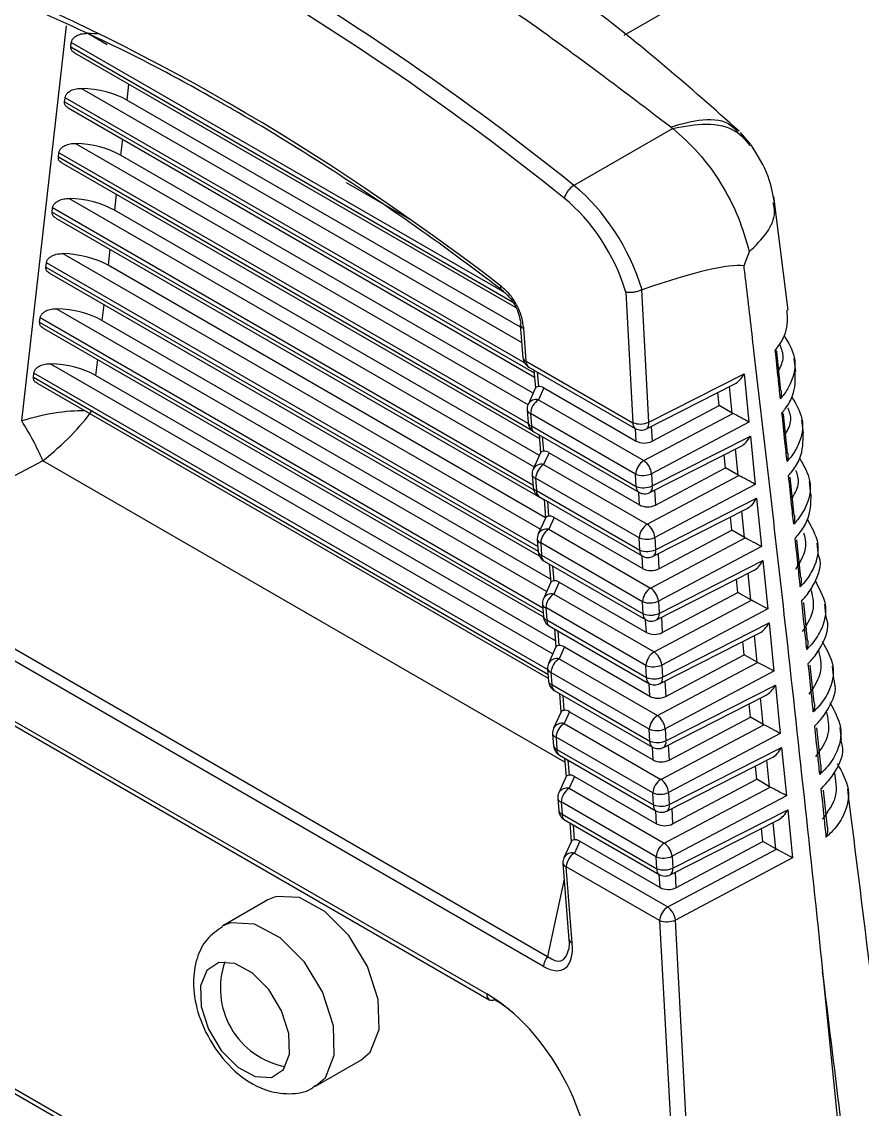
# Model space of a CAD drawing. Extents: x 12.3 to 108.7, y 1.1 to 80.4.
# Drawn here: x 75.187 to 75.912, y 65.225 to 66.164 of the extents above; entities that cross this region are included whole.
import ezdxf

# ---------------------------------------------------------------- set-up
doc = ezdxf.new("R2010")
doc.units = 0
doc.header["$MEASUREMENT"] = 0
doc.layers.add('OBJECT', color=7, linetype='CONTINUOUS')

msp = doc.modelspace()

# ---------------------------------------------------------------- linework, layer by layer
at = {"layer": 'OBJECT'}
for p, q in [((75.70704, 66.15205), (76.59211, 66.66317)), ((75.18737, 65.81923), (75.22598, 66.16007)), ((75.24436, 66.15373), (75.26105, 66.1441)), ((75.2297, 66.14207), (75.23011, 66.1457)), ((75.2297, 66.14207), (75.61065, 65.92215)), ((75.60427, 65.92971), (75.23011, 66.1457)), ((75.23281, 66.13689), (75.61366, 65.91703)), ((75.27957, 66.1099), (75.278, 66.09611)), ((75.23898, 66.10621), (75.61861, 65.88706)), ((75.22432, 66.09455), (75.22473, 66.09818)), ((75.22432, 66.09455), (75.62937, 65.86072)), ((75.621, 65.86942), (75.22473, 66.09818)), ((75.61758, 65.90008), (75.278, 66.09611)), ((75.22743, 66.08937), (75.62965, 65.85718)), ((75.74889, 66.07164), (75.66364, 66.02242)), ((75.74717, 66.07299), (75.74889, 66.07164)), ((75.27418, 66.06238), (75.27262, 66.04859)), ((75.81621, 66.05778), (75.80743, 66.06813)), ((75.2336, 66.0587), (75.62399, 65.83333)), ((75.21893, 66.04704), (75.21934, 66.05067)), ((75.21893, 66.04704), (75.62724, 65.81133)), ((75.62419, 65.81695), (75.21934, 66.05067)), ((75.62844, 65.84318), (75.27262, 66.04859)), ((75.22205, 66.04186), (75.63385, 65.80413)), ((75.46723, 66.02507), (75.52295, 65.99291)), ((75.22821, 66.01118), (75.62937, 65.77959)), ((75.2688, 66.01487), (75.26724, 66.00108)), ((75.84831, 65.91492), (75.83609, 66.01299)), ((75.21355, 65.99952), (75.21396, 66.00315)), ((75.21355, 65.99952), (75.62896, 65.75971)), ((75.62834, 65.76393), (75.21396, 66.00315)), ((75.63383, 65.78945), (75.26724, 66.00108)), ((75.21666, 65.99434), (75.63804, 65.75108)), ((75.22283, 65.96366), (75.63476, 65.72586)), ((75.26342, 65.96735), (75.26186, 65.95356)), ((75.81486, 65.9652), (75.81009, 65.95306)), ((75.20817, 65.952), (75.20858, 65.95563)), ((75.20817, 65.952), (75.63285, 65.70683)), ((75.63253, 65.71089), (75.20858, 65.95563)), ((75.63921, 65.73572), (75.26186, 65.95356)), ((75.21128, 65.94682), (75.63374, 65.70294)), ((75.72211, 65.93228), (75.72238, 65.93239)), ((75.72822, 65.81812), (75.72211, 65.93228)), ((75.70849, 65.93039), (75.71453, 65.81774)), ((75.21745, 65.91614), (75.64014, 65.67213)), ((75.25803, 65.91983), (75.25647, 65.90604)), ((75.20278, 65.90448), (75.2032, 65.90811)), ((75.20278, 65.90448), (75.63705, 65.65379)), ((75.63673, 65.65784), (75.2032, 65.90811)), ((75.64345, 65.68264), (75.25647, 65.90604)), ((75.2059, 65.8993), (75.63733, 65.65024)), ((75.61741, 65.90215), (75.61966, 65.87369)), ((75.62257, 65.87083), (75.62032, 65.89929)), ((75.84218, 65.84536), (75.83861, 65.87898)), ((75.21207, 65.86862), (75.64552, 65.61839)), ((75.25265, 65.87231), (75.25109, 65.85852)), ((75.62257, 65.87083), (75.71453, 65.81774)), ((75.62463, 65.86581), (75.71659, 65.81273)), ((75.85492, 65.86187), (75.85353, 65.87305)), ((75.1974, 65.85696), (75.19781, 65.86059)), ((75.1974, 65.85696), (75.64124, 65.60074)), ((75.64092, 65.60479), (75.19781, 65.86059)), ((75.64764, 65.6296), (75.25109, 65.85852)), ((75.62918, 65.86319), (75.63041, 65.84755)), ((75.63199, 65.86157), (75.63299, 65.84892)), ((75.72822, 65.81812), (75.81047, 65.85996)), ((75.81047, 65.85996), (75.81464, 65.81829)), ((75.20052, 65.85178), (75.64152, 65.5972)), ((75.6305, 65.84774), (75.62408, 65.83353)), ((75.63775, 65.84776), (75.63313, 65.83754)), ((75.63775, 65.84776), (75.71727, 65.80185)), ((75.72612, 65.81248), (75.80245, 65.85131)), ((75.80007, 65.82607), (75.79778, 65.84893)), ((75.63313, 65.83754), (75.7239, 65.78514)), ((75.78902, 65.83245), (75.78787, 65.84389)), ((75.62323, 65.82862), (75.62408, 65.81786)), ((75.731, 65.80169), (75.78902, 65.83245)), ((75.80007, 65.82607), (75.78902, 65.83245)), ((75.7169, 65.77337), (75.62613, 65.82577)), ((75.62613, 65.82577), (75.62698, 65.81501)), ((75.7239, 65.78514), (75.80059, 65.82579)), ((75.81464, 65.81829), (75.7306, 65.77375)), ((75.84799, 65.79148), (75.84446, 65.82486)), ((75.86153, 65.80881), (75.86014, 65.81998)), ((75.62698, 65.81501), (75.71747, 65.76277)), ((75.62905, 65.80999), (75.71953, 65.75776)), ((75.71727, 65.80185), (75.71669, 65.81267)), ((75.73031, 65.81461), (75.731, 65.80169)), ((75.63359, 65.80737), (75.63483, 65.79167)), ((75.6364, 65.80575), (75.6374, 65.79305)), ((75.73117, 65.76315), (75.81585, 65.80623)), ((75.81585, 65.80623), (75.82002, 65.76456)), ((75.63492, 65.79187), (75.6285, 65.77766)), ((75.64217, 65.79189), (75.63755, 65.78167)), ((75.64217, 65.79189), (75.72022, 65.74683)), ((75.72906, 65.7575), (75.80784, 65.79758)), ((75.7944, 65.77871), (75.79326, 65.79016)), ((75.80545, 65.77234), (75.80316, 65.7952)), ((75.20561, 65.7849), (75.04562, 65.70094)), ((75.65591, 65.52495), (75.20561, 65.7849)), ((75.63755, 65.78167), (75.72685, 65.73012)), ((75.62764, 65.77275), (75.62849, 65.76204)), ((75.71747, 65.76277), (75.7169, 65.77337)), ((75.72685, 65.73012), (75.80597, 65.77206)), ((75.7306, 65.77375), (75.73117, 65.76315)), ((75.73395, 65.74667), (75.7944, 65.77871)), ((75.80545, 65.77234), (75.7944, 65.77871)), ((75.71985, 65.71834), (75.63055, 65.76989)), ((75.63055, 65.76989), (75.6314, 65.75919)), ((75.82002, 65.76456), (75.73355, 65.71872)), ((75.85376, 65.73762), (75.85027, 65.77076)), ((75.86814, 65.75576), (75.86675, 65.76692)), ((75.6314, 65.75919), (75.72041, 65.7078)), ((75.63346, 65.75417), (75.72248, 65.70278)), ((75.72022, 65.74683), (75.71964, 65.7577)), ((75.73325, 65.75963), (75.73395, 65.74667)), ((75.73411, 65.70818), (75.82123, 65.75249)), ((75.82123, 65.75249), (75.82541, 65.71083)), ((75.638, 65.75155), (75.63925, 65.7358)), ((75.64081, 65.74993), (75.64182, 65.73717)), ((75.73201, 65.70253), (75.81322, 65.74384)), ((75.63933, 65.73599), (75.63292, 65.72178)), ((75.64658, 65.73601), (75.64197, 65.7258)), ((75.64658, 65.73601), (75.72317, 65.6918)), ((75.79978, 65.72498), (75.79864, 65.73642)), ((75.81083, 65.7186), (75.80854, 65.74146)), ((75.64197, 65.7258), (75.7298, 65.67509)), ((75.7369, 65.69164), (75.79978, 65.72498)), ((75.81083, 65.7186), (75.79978, 65.72498)), ((75.63206, 65.71688), (75.6329, 65.70622)), ((75.72041, 65.7078), (75.71985, 65.71834)), ((75.7298, 65.67509), (75.81135, 65.71832)), ((75.73355, 65.71872), (75.73411, 65.70818)), ((75.85951, 65.68377), (75.85606, 65.71668)), ((75.7228, 65.66332), (75.63497, 65.71402)), ((75.63497, 65.71402), (75.63581, 65.70336)), ((75.82541, 65.71083), (75.7365, 65.6637)), ((75.87475, 65.70274), (75.87336, 65.71386)), ((75.04562, 65.70094), (75.64096, 65.35726)), ((75.63581, 65.70336), (75.72336, 65.65282)), ((75.63787, 65.69835), (75.72542, 65.64781)), ((75.72317, 65.6918), (75.72258, 65.70272)), ((75.7362, 65.70466), (75.7369, 65.69164)), ((75.73706, 65.6532), (75.82661, 65.69876)), ((75.82661, 65.69876), (75.83079, 65.65709)), ((75.63743, 65.34858), (75.04209, 65.69227)), ((75.64241, 65.69573), (75.64366, 65.67993)), ((75.64522, 65.6941), (75.64624, 65.6813)), ((75.73495, 65.64756), (75.8186, 65.69011)), ((75.81622, 65.66487), (75.81393, 65.68773)), ((75.64375, 65.68012), (75.63733, 65.66591)), ((75.651, 65.68014), (75.64638, 65.66992)), ((75.651, 65.68014), (75.72611, 65.63678)), ((75.80517, 65.67125), (75.80402, 65.68269)), ((75.64638, 65.66992), (75.73274, 65.62007)), ((75.73984, 65.63662), (75.80517, 65.67125)), ((75.81622, 65.66487), (75.80517, 65.67125)), ((75.63648, 65.66101), (75.63731, 65.6504)), ((75.72336, 65.65282), (75.7228, 65.66332)), ((75.73274, 65.62007), (75.81673, 65.66459)), ((75.7365, 65.6637), (75.73706, 65.6532)), ((75.86523, 65.62993), (75.86182, 65.66262)), ((75.88135, 65.64973), (75.87997, 65.6608)), ((75.72574, 65.60829), (75.63938, 65.65815)), ((75.63938, 65.65815), (75.64022, 65.64754)), ((75.73914, 65.64969), (75.73984, 65.63662)), ((75.83079, 65.65709), (75.73944, 65.60867)), ((75.64022, 65.64754), (75.7263, 65.59785)), ((75.64228, 65.64253), (75.72836, 65.59284)), ((75.64683, 65.63991), (75.64808, 65.62406)), ((75.72611, 65.63678), (75.72553, 65.64775)), ((75.74, 65.59823), (75.832, 65.64503)), ((75.832, 65.64503), (75.83617, 65.60336)), ((75.64964, 65.63828), (75.65065, 65.62543)), ((75.7379, 65.59258), (75.82399, 65.63638)), ((75.8216, 65.61114), (75.81931, 65.634)), ((75.64817, 65.62425), (75.64175, 65.61004)), ((75.65542, 65.62427), (75.6508, 65.61405)), ((75.65542, 65.62427), (75.72906, 65.58176)), ((75.81055, 65.61752), (75.8094, 65.62896)), ((75.08648, 65.61464), (75.58853, 65.32482)), ((75.6508, 65.61405), (75.73569, 65.56505)), ((75.74279, 65.5816), (75.81055, 65.61752)), ((75.8216, 65.61114), (75.81055, 65.61752)), ((75.08855, 65.60962), (75.59059, 65.3198)), ((75.64089, 65.60513), (75.64173, 65.59458)), ((75.72869, 65.55327), (75.6438, 65.60228)), ((75.6438, 65.60228), (75.64463, 65.59172)), ((75.7263, 65.59785), (75.72574, 65.60829)), ((75.73569, 65.56505), (75.82212, 65.61086)), ((75.73944, 65.60867), (75.74, 65.59823)), ((75.83617, 65.60336), (75.74239, 65.55365)), ((75.87093, 65.5761), (75.86755, 65.60858)), ((75.88796, 65.59672), (75.88658, 65.60774)), ((75.72906, 65.58176), (75.72847, 65.59278)), ((75.74209, 65.59471), (75.74279, 65.5816)), ((75.64463, 65.59172), (75.72925, 65.54288)), ((75.6467, 65.58671), (75.73131, 65.53786)), ((75.65124, 65.58408), (75.6525, 65.56818)), ((75.74295, 65.54326), (75.83738, 65.59129)), ((75.83738, 65.59129), (75.84155, 65.54963)), ((75.65405, 65.58246), (75.65507, 65.56956)), ((75.74084, 65.53761), (75.82937, 65.58264)), ((75.81593, 65.56378), (75.81479, 65.57523)), ((75.82698, 65.5574), (75.82469, 65.58026)), ((75.65258, 65.56838), (75.64617, 65.55417)), ((75.65983, 65.5684), (75.65522, 65.55818)), ((75.65983, 65.5684), (75.73201, 65.52673)), ((75.65522, 65.55818), (75.73864, 65.51002)), ((75.73864, 65.51002), (75.8275, 65.55713)), ((75.74574, 65.52657), (75.81593, 65.56378)), ((75.82698, 65.5574), (75.81593, 65.56378)), ((75.64531, 65.54926), (75.64614, 65.53876)), ((75.73164, 65.49825), (75.64822, 65.5464)), ((75.64822, 65.5464), (75.64905, 65.5359)), ((75.72925, 65.54288), (75.72869, 65.55327)), ((75.74239, 65.55365), (75.74295, 65.54326)), ((75.84155, 65.54963), (75.74534, 65.49863)), ((75.8766, 65.52228), (75.87325, 65.55458)), ((75.89456, 65.54371), (75.89319, 65.55469)), ((75.73201, 65.52673), (75.73141, 65.5378)), ((75.74503, 65.53974), (75.74574, 65.52657)), ((75.74589, 65.48828), (75.84276, 65.53756)), ((75.84276, 65.53756), (75.84694, 65.4959)), ((75.64905, 65.5359), (75.73219, 65.4879)), ((75.65111, 65.53089), (75.73425, 65.48289)), ((75.65565, 65.52826), (75.65691, 65.51231)), ((75.74379, 65.48264), (75.83475, 65.52891)), ((75.65846, 65.52664), (75.65949, 65.51368)), ((75.82132, 65.51005), (75.82017, 65.52149)), ((75.83237, 65.50367), (75.83008, 65.52653)), ((75.657, 65.5125), (75.65058, 65.49829)), ((75.66425, 65.51252), (75.65963, 65.50231)), ((75.66425, 65.51252), (75.73496, 65.47171)), ((75.74868, 65.47155), (75.82132, 65.51005)), ((75.83237, 65.50367), (75.82132, 65.51005)), ((75.65963, 65.50231), (75.74158, 65.455)), ((75.74158, 65.455), (75.83288, 65.50339)), ((75.88225, 65.46848), (75.87893, 65.50058)), ((75.64973, 65.49339), (75.65055, 65.48294)), ((75.73459, 65.44322), (75.65263, 65.49053)), ((75.65263, 65.49053), (75.65346, 65.48008)), ((75.73219, 65.4879), (75.73164, 65.49825)), ((75.74534, 65.49863), (75.74589, 65.48828)), ((75.84694, 65.4959), (75.74828, 65.4436)), ((75.73496, 65.47171), (75.73436, 65.48283)), ((75.74798, 65.48477), (75.74868, 65.47155)), ((75.74884, 65.43331), (75.84815, 65.48383)), ((75.84815, 65.48383), (75.85232, 65.44216)), ((75.65346, 65.48008), (75.73514, 65.43293)), ((75.65552, 65.47507), (75.7372, 65.42791)), ((75.66006, 65.47244), (75.66133, 65.45644)), ((75.66287, 65.47082), (75.6639, 65.45781)), ((75.74673, 65.42766), (75.84014, 65.47518)), ((75.83775, 65.44994), (75.83546, 65.4728)), ((75.8267, 65.45632), (75.82555, 65.46776)), ((75.66142, 65.45663), (75.655, 65.44242)), ((75.66867, 65.45665), (75.66405, 65.44643)), ((75.66867, 65.45665), (75.7379, 65.41668)), ((75.75163, 65.41652), (75.8267, 65.45632)), ((75.83775, 65.44994), (75.8267, 65.45632)), ((75.66405, 65.44643), (75.74453, 65.39997)), ((75.73514, 65.43293), (75.73459, 65.44322)), ((75.74453, 65.39997), (75.83827, 65.44966)), ((75.74828, 65.4436), (75.74884, 65.43331)), ((75.65414, 65.43752), (75.65936, 65.37157)), ((75.66226, 65.36871), (75.65705, 65.43466)), ((75.73753, 65.3882), (75.65705, 65.43466)), ((75.85232, 65.44216), (75.75123, 65.38858)), ((75.65523, 65.42382), (75.64096, 65.35726)), ((75.7379, 65.41668), (75.7373, 65.42785)), ((75.75092, 65.42979), (75.75163, 65.41652)), ((75.39975, 65.40614), (75.36086, 65.38369)), ((75.73753, 65.3882), (75.75696, 65.02556)), ((75.77064, 65.02617), (75.75123, 65.38858)), ((75.65935, 65.37167), (75.65936, 65.37157)), ((75.87819, 65.34433), (75.90325, 65.09425)), ((75.67357, 64.95448), (75.1013, 65.28485)), ((75.67338, 64.95871), (75.10691, 65.28573)), ((75.44085, 65.24512), (75.47974, 65.26757))]:
    msp.add_line(p, q, dxfattribs=at)
at = {"layer": 'OBJECT', "flags": 128}
for points in [[(75.60042, 65.93589), (75.60028, 65.93488), (75.60029, 65.93396), (75.60043, 65.93314), (75.6007, 65.93244), (75.60109, 65.93187), (75.60161, 65.93145), (75.60224, 65.93119), (75.60297, 65.93108)], [(75.48567, 65.34849), (75.46953, 65.3752), (75.44886, 65.39606), (75.4268, 65.40792), (75.40671, 65.40895), (75.39975, 65.40614)], [(75.3605, 65.38347), (75.36782, 65.3865), (75.38791, 65.38547), (75.40997, 65.37361), (75.43064, 65.35274), (75.44678, 65.32604)], [(75.34837, 65.29433), (75.35946, 65.27597), (75.37367, 65.26162), (75.38884, 65.25347), (75.40265, 65.25276), (75.413, 65.2596), (75.41832, 65.27294), (75.4178, 65.29075), (75.41151, 65.31033), (75.40042, 65.32869), (75.3862, 65.34303), (75.37104, 65.35118), (75.35723, 65.3519), (75.34688, 65.34506), (75.34156, 65.33172), (75.34208, 65.31391), (75.34837, 65.29433)], [(75.47974, 65.26757), (75.48784, 65.2747), (75.49558, 65.2941), (75.49481, 65.32001), (75.48567, 65.34849)], [(75.44678, 65.32604), (75.45592, 65.29756), (75.45668, 65.27165), (75.44895, 65.25225), (75.44109, 65.24526)]]:
    msp.add_lwpolyline(points, dxfattribs=at)
at = {"layer": 'OBJECT'}
for centre, radius, start, end in [((75.67322, 66.00647), 0.0186, 120.98262, 164.3761), ((75.61973, 65.9023), 0.00233, 147.68417, 183.71613), ((75.6212, 65.9031), 0.00391, 194.03888, 256.95177), ((75.62963, 65.87447), 0.01, 184.51975, 240.00269), ((75.62345, 65.87463), 0.00391, 194.04562, 256.94982), ((75.62767, 65.86999), 0.00517, 170.69185, 234.0047), ((75.63127, 65.82954), 0.00822, 76.8692, 150.95048), ((75.64159, 65.82455), 0.0155, 123.05052, 175.49244), ((75.6332, 65.82941), 0.01, 155.69289, 184.51975), ((75.62702, 65.82957), 0.00391, 194.03986, 256.95078), ((74.96991, 65.6817), 0.2573, 23.64575, 32.30924), ((75.7209, 65.83508), 0.01847, 249.80536, 293.37042), ((75.72291, 65.81689), 0.00546, 306.06401, 13.0567), ((75.63405, 65.81865), 0.01, 184.51975, 240.00269), ((75.62787, 65.81881), 0.00391, 194.04701, 256.94364), ((75.63192, 65.8141), 0.00502, 169.63404, 235.0625), ((75.71962, 65.81691), 0.00517, 170.69185, 234.0047), ((75.72159, 65.82139), 0.01, 240.00269, 296.96265), ((75.63568, 65.77366), 0.00822, 76.87028, 150.95193), ((75.646, 65.76868), 0.0155, 123.05044, 175.49354), ((75.73236, 65.77215), 0.0155, 123.05052, 175.49244), ((75.71427, 65.77181), 0.01645, 6.76447, 54.14558), ((75.63761, 65.77354), 0.01, 155.69289, 184.51975), ((75.63143, 65.7737), 0.00391, 194.04906, 256.94096), ((75.72328, 65.7907), 0.01847, 249.80524, 293.37054), ((75.63846, 65.76283), 0.01, 184.51975, 240.00269), ((75.63228, 65.76299), 0.00391, 194.04989, 256.94076), ((75.72257, 65.76194), 0.00517, 170.69185, 234.0047), ((75.72384, 65.7801), 0.01847, 249.80522, 293.3705), ((75.72606, 65.76184), 0.00527, 304.6997, 14.42119), ((75.63633, 65.75828), 0.00502, 169.6316, 235.06687), ((75.72453, 65.76642), 0.01, 240.00269, 296.96265), ((75.6401, 65.71779), 0.00822, 76.8692, 150.95048), ((75.65042, 65.7128), 0.0155, 123.05041, 175.49254), ((75.7353, 65.71712), 0.0155, 123.05044, 175.49354), ((75.71721, 65.71678), 0.01645, 6.76499, 54.14505), ((75.64203, 65.71767), 0.01, 155.69289, 184.51975), ((75.63585, 65.71783), 0.00391, 194.03938, 256.95126), ((75.72622, 65.73567), 0.01846, 249.80383, 293.37395), ((75.64287, 65.70701), 0.01, 184.51975, 240.00269), ((75.63669, 65.70717), 0.00391, 194.04525, 256.94958), ((75.72551, 65.70696), 0.00517, 170.69087, 234.0076), ((75.72679, 65.72513), 0.01846, 249.80386, 293.37387), ((75.72901, 65.70686), 0.00527, 304.69148, 14.42924), ((75.64074, 65.70246), 0.00502, 169.6314, 235.06546), ((75.72748, 65.71144), 0.01, 240.00269, 296.96265), ((75.64452, 65.66192), 0.00822, 76.87168, 150.95054), ((75.65484, 65.65693), 0.0155, 123.0504, 175.49358), ((75.73825, 65.6621), 0.0155, 123.05041, 175.49254), ((75.72016, 65.66176), 0.01645, 6.7648, 54.14537), ((75.64645, 65.66179), 0.01, 155.69289, 184.51975), ((75.64027, 65.66195), 0.00391, 194.04975, 256.94068), ((75.72917, 65.68065), 0.01847, 249.80519, 293.37045), ((75.64728, 65.65119), 0.01, 184.51975, 240.00269), ((75.6411, 65.65135), 0.00391, 194.03917, 256.95107), ((75.72846, 65.65199), 0.00517, 170.69204, 234.00482), ((75.72973, 65.67015), 0.01847, 249.80519, 293.37059), ((75.73195, 65.65189), 0.00527, 304.69148, 14.42924), ((75.64516, 65.64664), 0.00502, 169.63396, 235.0629), ((75.73042, 65.65647), 0.01, 240.00269, 296.96265), ((75.64893, 65.60605), 0.00822, 76.86927, 150.95041), ((75.65925, 65.60106), 0.0155, 123.05056, 175.4924), ((75.7412, 65.60708), 0.0155, 123.0504, 175.49358), ((75.72311, 65.60674), 0.01645, 6.76512, 54.14505), ((75.65086, 65.60592), 0.01, 155.69289, 184.51975), ((75.64468, 65.60608), 0.00391, 194.03917, 256.95107), ((75.73212, 65.62562), 0.01846, 249.80394, 293.37371), ((75.6517, 65.59537), 0.01, 184.51975, 240.00269), ((75.64552, 65.59553), 0.00391, 194.04992, 256.94031), ((75.7314, 65.59701), 0.00517, 170.69204, 234.00482), ((75.73268, 65.61518), 0.01847, 249.80519, 293.37059), ((75.73336, 65.6015), 0.01, 240.00269, 296.96265), ((75.7349, 65.59692), 0.00527, 304.69151, 14.4292), ((75.64957, 65.59082), 0.00502, 169.65166, 235.0452), ((75.74414, 65.55205), 0.0155, 123.05056, 175.4924), ((75.72605, 65.55171), 0.01645, 6.76445, 54.14572), ((75.65335, 65.55017), 0.00822, 76.87168, 150.95054), ((75.66367, 65.54519), 0.0155, 123.0503, 175.49368), ((75.65528, 65.55005), 0.01, 155.69289, 184.51975), ((75.6491, 65.55021), 0.00391, 194.04927, 256.94116), ((75.73507, 65.5706), 0.01847, 249.80534, 293.37031), ((75.65611, 65.53955), 0.01, 184.51975, 240.00269), ((75.64993, 65.53971), 0.00391, 194.04994, 256.94049), ((75.73435, 65.54204), 0.00517, 170.70873, 233.98813), ((75.73562, 65.56021), 0.01847, 249.8053, 293.37034), ((75.73631, 65.54652), 0.01, 240.00269, 296.96265), ((75.73784, 65.54194), 0.00527, 304.7001, 14.42005), ((75.65398, 65.535), 0.00502, 169.63302, 235.06577), ((75.74709, 65.49703), 0.0155, 123.0503, 175.49368), ((75.729, 65.49669), 0.01645, 6.76523, 54.14494), ((75.65777, 65.4943), 0.00822, 76.8692, 150.95048), ((75.66809, 65.48931), 0.0155, 123.05052, 175.49244), ((75.6597, 65.49418), 0.01, 155.69289, 184.51975), ((75.65352, 65.49434), 0.00391, 194.0461, 256.94934), ((75.73801, 65.51557), 0.01846, 249.80383, 293.37382), ((75.66052, 65.48373), 0.01, 184.51975, 240.00269), ((75.65434, 65.48389), 0.00391, 194.0461, 256.94934), ((75.73729, 65.48707), 0.00517, 170.69225, 234.00654), ((75.73857, 65.50523), 0.01846, 249.80394, 293.37371), ((75.73925, 65.49155), 0.01, 240.00269, 296.96265), ((75.74079, 65.48697), 0.00527, 304.69206, 14.42809), ((75.65839, 65.47918), 0.00502, 169.63265, 235.0639), ((75.75004, 65.442), 0.0155, 123.05052, 175.49244), ((75.73195, 65.44166), 0.01645, 6.76453, 54.14564), ((75.66218, 65.43843), 0.00822, 76.87188, 150.95035), ((75.6725, 65.43344), 0.0155, 123.05037, 175.49355), ((75.74096, 65.46055), 0.01847, 249.8053, 293.37034), ((75.66411, 65.4383), 0.01, 155.69289, 184.51975), ((75.65793, 65.43846), 0.00391, 194.04925, 256.94077), ((75.74151, 65.45026), 0.01847, 249.8053, 293.37034), ((75.74373, 65.432), 0.00527, 304.69206, 14.42809), ((75.74023, 65.43209), 0.00517, 170.69295, 234.0036), ((75.7422, 65.43658), 0.01, 240.00269, 296.96265), ((75.75299, 65.38698), 0.0155, 123.05037, 175.49355), ((75.7349, 65.38664), 0.01645, 6.76512, 54.14492), ((75.74391, 65.40553), 0.01846, 249.80398, 293.37367), ((75.66315, 65.37251), 0.00391, 194.04915, 256.94108), ((75.42755, 65.32981), 0.06887, 160.73361, 259.26099), ((75.65301, 65.34731), 0.01563, 140.44805, 175.3217), ((75.59351, 65.32394), 0.00507, 169.99389, 234.70265), ((75.59262, 65.32396), 0.00463, 243.94412, 300.51052)]:
    msp.add_arc(centre, radius, start, end, dxfattribs=at)
for centre, major_axis, ratio, start_param, end_param in [((75.29381, 64.334), (-1.03077, 2.00185), 0.606843, 5.345286, 5.708794), ((75.28675, 64.33035), (-1.02574, 1.9932), 0.60697, 5.34543, 5.708938), ((75.28428, 64.2749), (-0.99276, 1.93123), 0.606953, 5.373172, 5.682201), ((75.24091, 66.11874), (0.06026, 0.00006), 0.581691, 1.339752, 1.512931), ((75.23553, 66.07122), (0.06026, 0.00006), 0.581691, 0.788, 1.512931), ((75.23015, 66.0237), (0.06026, 0.00006), 0.581691, 0.788, 1.512931), ((75.64427, 65.93257), (-0.05539, 0.10653), 0.604579, 4.406135, 5.342756), ((75.22477, 65.97618), (0.06026, 0.00006), 0.581691, 0.788, 1.512931), ((75.63721, 65.92893), (-0.05037, 0.09788), 0.60697, 4.423896, 5.34543), ((75.21938, 65.92866), (0.06026, 0.00006), 0.581691, 0.788, 1.512931), ((74.11447, 65.04944), (1.70275, 0.89991), 0.049905, 0.068837, 0.30995), ((75.214, 65.88115), (0.06026, 0.00006), 0.581691, 0.788, 1.512931), ((75.20862, 65.83363), (0.06026, 0.00006), 0.581691, 0.788, 1.512931), ((75.80383, 65.86323), (0.00673, 0.01231), 0.526975, 3.797917, 4.735053), ((75.64058, 65.84577), (0.01015, -0.00177), 0.278097, 2.464366, 3.212944), ((75.63763, 65.83923), (-0.00628, 0.00905), 0.580609, 5.394404, 6.012137), ((75.20516, 65.8031), (0.06168, 0.01513), 0.320651, 0.858596, 1.783902), ((75.20516, 65.8031), (0.04783, 0.04146), 0.225659, 4.528407, 5.575605), ((75.80713, 65.83023), (0.01003, 0.00001), 0.582929, 3.93067, 4.00077), ((75.808, 65.82156), (0.01062, -0.00569), 0.026892, 0.909875, 2.358211), ((75.7243, 65.80604), (0.01001, 0.00003), 0.586595, 3.931599, 5.443681), ((75.80921, 65.80949), (0.00673, 0.01231), 0.526975, 3.797917, 4.735053), ((75.645, 65.7899), (0.01015, -0.00177), 0.278097, 2.464366, 3.212944), ((75.64205, 65.78336), (-0.00628, 0.00905), 0.580609, 5.394404, 6.012137), ((75.81252, 65.77649), (0.01003, 0.00001), 0.582929, 3.93067, 4.00077), ((75.81338, 65.76783), (0.01062, -0.00569), 0.026892, 0.909875, 2.358211), ((75.81459, 65.75576), (0.00673, 0.01231), 0.526975, 3.797917, 4.735053), ((75.72725, 65.75102), (0.01001, 0.00003), 0.586595, 3.931599, 5.443681), ((75.64942, 65.73403), (0.01015, -0.00177), 0.278097, 2.464366, 3.212944), ((75.64646, 65.72748), (-0.00628, 0.00905), 0.580609, 5.394404, 6.012137), ((75.8179, 65.72276), (0.01003, 0.00001), 0.582929, 3.93067, 4.00077), ((75.81877, 65.71409), (0.01062, -0.00569), 0.026892, 0.909875, 2.358211), ((75.81998, 65.70203), (0.00673, 0.01231), 0.526975, 3.797917, 4.735053), ((75.7302, 65.69599), (0.01001, 0.00003), 0.586595, 3.931599, 5.443681), ((75.65383, 65.67815), (0.01015, -0.00177), 0.278097, 2.464366, 3.212944), ((75.65088, 65.67161), (-0.00628, 0.00905), 0.580609, 5.394404, 6.012137), ((75.82328, 65.66903), (0.01003, 0.00001), 0.582929, 3.93067, 4.00077), ((75.82415, 65.66036), (0.01062, -0.00569), 0.026892, 0.909875, 2.358211), ((75.82536, 65.64829), (0.00673, 0.01231), 0.526975, 3.797917, 4.735053), ((75.73315, 65.64097), (0.01001, 0.00003), 0.586595, 3.931599, 5.443681), ((75.65825, 65.62228), (0.01015, -0.00177), 0.278097, 2.464366, 3.212944), ((75.6553, 65.61574), (-0.00628, 0.00905), 0.580609, 5.394404, 6.012137), ((75.82866, 65.61529), (0.01003, 0.00001), 0.582929, 3.93067, 4.00077), ((75.82953, 65.60663), (0.01062, -0.00569), 0.026892, 0.909875, 2.358211), ((75.83074, 65.59456), (0.00673, 0.01231), 0.526975, 3.797917, 4.735053), ((75.73609, 65.58595), (0.01001, 0.00003), 0.586595, 3.931599, 5.443681), ((75.66267, 65.56641), (0.01015, -0.00177), 0.278097, 2.464366, 3.212944), ((75.65971, 65.55987), (-0.00628, 0.00905), 0.580609, 5.394404, 6.012137), ((75.83405, 65.56156), (0.01003, 0.00001), 0.582929, 3.93067, 4.00077), ((75.83492, 65.55289), (0.01062, -0.00569), 0.026892, 0.909875, 2.358211), ((75.83612, 65.54083), (0.00673, 0.01231), 0.526975, 3.797917, 4.735053), ((75.73904, 65.53092), (0.01001, 0.00003), 0.586595, 3.931599, 5.443681), ((75.66708, 65.51054), (0.01015, -0.00177), 0.278097, 2.464366, 3.212944), ((75.66413, 65.50399), (-0.00628, 0.00905), 0.580609, 5.394404, 6.012137), ((75.83943, 65.50783), (0.01003, 0.00001), 0.582929, 3.93067, 4.00077), ((75.8403, 65.49916), (0.01062, -0.00569), 0.026892, 0.909875, 2.358211), ((75.84151, 65.48709), (0.00673, 0.01231), 0.526975, 3.797917, 4.735053), ((75.74199, 65.4759), (0.01001, 0.00003), 0.586595, 3.931599, 5.443681), ((75.6715, 65.45466), (0.01015, -0.00177), 0.278097, 2.464366, 3.212944), ((75.66855, 65.44812), (-0.00628, 0.00905), 0.580609, 5.394404, 6.012137), ((75.84481, 65.45409), (0.01003, 0.00001), 0.582929, 3.93067, 4.00077), ((75.84568, 65.44543), (0.01062, -0.00569), 0.026892, 0.909875, 2.358211), ((75.74493, 65.42087), (0.01001, 0.00003), 0.586595, 3.931599, 5.443681), ((75.62882, 65.39451), (-0.02592, 0.04826), 0.443439, 2.520069, 3.931595), ((75.63588, 65.39816), (-0.01696, 0.04462), 0.376367, 2.565584, 3.668339), ((74.79373, 60.76971), (-1.58934, 16.54697), 0.094708, 4.96788, 4.983392), ((75.5832, 65.21193), (-0.06232, 0.11985), 0.60894, 3.957684, 5.520884), ((75.59026, 65.21558), (-0.05737, 0.11115), 0.603746, 5.370974, 5.522499)]:
    msp.add_ellipse(centre, major_axis=major_axis, ratio=ratio, start_param=start_param, end_param=end_param, dxfattribs=at)
for points, knots in [([(75.80622, 66.06934), (75.76355, 66.10704), (75.6777, 66.1829), (75.57881, 66.24391), (75.52907, 66.2746)], [0, 0, 0, 0, 0.497018, 1, 1, 1, 1]), ([(75.46131, 66.26791), (75.50925, 66.23899), (75.60512, 66.18114), (75.69982, 66.10904), (75.74717, 66.07299)], [0, 0, 0, 0, 0.5, 1, 1, 1, 1]), ([(75.60297, 65.93108), (75.59835, 65.93461), (75.57524, 65.95228), (75.49772, 66.00905), (75.41921, 66.05962), (75.34054, 66.10457), (75.26176, 66.14772), (75.18784, 66.17912), (75.13277, 66.20252)], [0, 0, 0, 0, 0.029967, 0.149857, 0.5, 0.529967, 0.649857, 1, 1, 1, 1]), ([(75.23011, 66.1457), (75.23031, 66.14649), (75.23071, 66.14805), (75.23258, 66.15022), (75.23557, 66.15225), (75.23968, 66.15362), (75.24286, 66.1537), (75.24436, 66.15373)], [0, 0, 0, 0, 0.161017, 0.321395, 0.497913, 0.763002, 1, 1, 1, 1]), ([(75.23286, 66.13697), (75.23234, 66.13727), (75.231, 66.13802), (75.22976, 66.13982), (75.22972, 66.14135), (75.2297, 66.14207)], [0, 0, 0, 0, 0.250847, 0.645918, 1, 1, 1, 1]), ([(75.22473, 66.09818), (75.22493, 66.09897), (75.22532, 66.10053), (75.2272, 66.1027), (75.23019, 66.10473), (75.23429, 66.1061), (75.23748, 66.10618), (75.23898, 66.10621)], [0, 0, 0, 0, 0.1610177, 0.3213828, 0.497912, 0.763001, 1, 1, 1, 1]), ([(75.22748, 66.08946), (75.22696, 66.08975), (75.22561, 66.09051), (75.22438, 66.0923), (75.22434, 66.09383), (75.22432, 66.09455)], [0, 0, 0, 0, 0.250847, 0.645918, 1, 1, 1, 1]), ([(75.74717, 66.07299), (75.75661, 66.07564), (75.77617, 66.08112), (75.79679, 66.07835), (75.80306, 66.07045), (75.80491, 66.06812)], [0, 0, 0, 0, 0.396583, 0.822206, 1, 1, 1, 1]), ([(75.74889, 66.07164), (75.75879, 66.07349), (75.77927, 66.07732), (75.80354, 66.0717), (75.8119, 66.06123), (75.81556, 66.05663)], [0, 0, 0, 0, 0.344258, 0.712566, 1, 1, 1, 1]), ([(75.74889, 66.07164), (75.75643, 66.06496), (75.7715, 66.05161), (75.79085, 66.02479), (75.80642, 65.99528), (75.81205, 65.97523), (75.81486, 65.9652)], [0, 0, 0, 0, 0.249999, 0.5, 0.749997, 1, 1, 1, 1]), ([(75.21934, 66.05067), (75.21954, 66.05145), (75.21994, 66.05302), (75.22182, 66.05518), (75.2248, 66.05721), (75.22891, 66.05859), (75.23209, 66.05866), (75.2336, 66.0587)], [0, 0, 0, 0, 0.1610182, 0.321384, 0.4979041, 0.763, 1, 1, 1, 1]), ([(75.83675, 66.0078), (75.83531, 66.01534), (75.83195, 66.03287), (75.82207, 66.04854), (75.81643, 66.05747)], [0, 0, 0, 0, 0.4297078, 1, 1, 1, 1]), ([(75.2221, 66.04194), (75.22158, 66.04223), (75.22023, 66.04299), (75.21899, 66.04479), (75.21895, 66.04631), (75.21893, 66.04704)], [0, 0, 0, 0, 0.250845, 0.645883, 1, 1, 1, 1]), ([(75.21396, 66.00315), (75.21416, 66.00393), (75.21456, 66.0055), (75.21643, 66.00766), (75.21942, 66.00969), (75.22353, 66.01107), (75.22671, 66.01114), (75.22821, 66.01118)], [0, 0, 0, 0, 0.1610182, 0.321384, 0.4979041, 0.763, 1, 1, 1, 1]), ([(75.81486, 65.9652), (75.8204, 65.97065), (75.83149, 65.98156), (75.83791, 65.99648), (75.8362, 66.00484), (75.83564, 66.0076)], [0, 0, 0, 0, 0.401158, 0.802316, 1, 1, 1, 1]), ([(75.21671, 65.99442), (75.21619, 65.99471), (75.21485, 65.99547), (75.21361, 65.99727), (75.21357, 65.9988), (75.21355, 65.99952)], [0, 0, 0, 0, 0.250845, 0.645883, 1, 1, 1, 1]), ([(75.20858, 65.95563), (75.20878, 65.95642), (75.20918, 65.95798), (75.21105, 65.96015), (75.21404, 65.96217), (75.21814, 65.96355), (75.22133, 65.96363), (75.22283, 65.96366)], [0, 0, 0, 0, 0.1610182, 0.321384, 0.4979041, 0.763, 1, 1, 1, 1]), ([(75.21133, 65.9469), (75.21081, 65.9472), (75.20946, 65.94795), (75.20823, 65.94975), (75.20819, 65.95128), (75.20817, 65.952)], [0, 0, 0, 0, 0.250845, 0.645883, 1, 1, 1, 1]), ([(75.81009, 65.95306), (75.81067, 65.94818), (75.81354, 65.92375), (75.82553, 65.82112), (75.84846, 65.62353), (75.86751, 65.44462), (75.87819, 65.34433)], [0, 0, 0, 0, 0.024148, 0.120739, 0.507104, 1, 1, 1, 1]), ([(75.62032, 65.89929), (75.6198, 65.90287), (75.61876, 65.91003), (75.61389, 65.9208), (75.60753, 65.92978), (75.60269, 65.93394), (75.60042, 65.93589)], [0, 0, 0, 0, 0.2618797, 0.5244062, 0.7764192, 1, 1, 1, 1]), ([(75.60297, 65.93108), (75.60508, 65.92907), (75.60883, 65.92551), (75.6134, 65.9182), (75.61656, 65.91072), (75.61736, 65.90599), (75.61777, 65.90354)], [0, 0, 0, 0, 0.2953353, 0.5247129, 0.7544614, 1, 1, 1, 1]), ([(75.72211, 65.93228), (75.72121, 65.9319), (75.7194, 65.93115), (75.71608, 65.9304), (75.71275, 65.93003), (75.71025, 65.9301), (75.70895, 65.93029), (75.70854, 65.93038), (75.70849, 65.93039)], [0, 0, 0, 0, 0.21928, 0.438506, 0.65924, 0.882985, 0.985825, 1, 1, 1, 1]), ([(75.2032, 65.90811), (75.20339, 65.9089), (75.20379, 65.91046), (75.20567, 65.91263), (75.20865, 65.91466), (75.21276, 65.91603), (75.21595, 65.91611), (75.21745, 65.91614)], [0, 0, 0, 0, 0.161019, 0.321385, 0.497904, 0.763, 1, 1, 1, 1]), ([(75.83734, 65.88028), (75.83831, 65.88155), (75.84202, 65.88637), (75.84836, 65.89779), (75.8479, 65.90828), (75.84761, 65.91488)], [0, 0, 0, 0, 0.116928, 0.444811, 1, 1, 1, 1]), ([(75.20595, 65.89938), (75.20543, 65.89968), (75.20408, 65.90043), (75.20284, 65.90223), (75.2028, 65.90376), (75.20278, 65.90448)], [0, 0, 0, 0, 0.250845, 0.645883, 1, 1, 1, 1]), ([(75.84492, 65.89304), (75.84857, 65.88684), (75.85653, 65.87334), (75.85302, 65.85547), (75.84629, 65.84378), (75.84283, 65.83959), (75.8418, 65.83834)], [0, 0, 0, 0, 0.345876, 0.753739, 0.926773, 1, 1, 1, 1]), ([(75.84032, 65.8629), (75.84219, 65.86667), (75.84576, 65.87387), (75.84285, 65.88119), (75.84146, 65.88467)], [0, 0, 0, 0, 0.524013, 1, 1, 1, 1]), ([(75.8418, 65.83834), (75.84119, 65.8441), (75.83971, 65.85808), (75.83821, 65.87206), (75.83734, 65.88028)], [0, 0, 0, 0, 0.4123113, 1, 1, 1, 1]), ([(75.83734, 65.88028), (75.83736, 65.88027), (75.83755, 65.88016), (75.83835, 65.87966), (75.83853, 65.87928), (75.83867, 65.87898)], [0, 0, 0, 0, 0.019304, 0.222979, 1, 1, 1, 1]), ([(75.19781, 65.86059), (75.19801, 65.86138), (75.19841, 65.86294), (75.20029, 65.86511), (75.20327, 65.86714), (75.20738, 65.86851), (75.21056, 65.86859), (75.21207, 65.86862)], [0, 0, 0, 0, 0.161031, 0.321395, 0.497912, 0.763005, 1, 1, 1, 1]), ([(75.20057, 65.85187), (75.20004, 65.85216), (75.1987, 65.85292), (75.19746, 65.85471), (75.19742, 65.85624), (75.1974, 65.85696)], [0, 0, 0, 0, 0.250845, 0.645883, 1, 1, 1, 1]), ([(75.84309, 65.8262), (75.84412, 65.82748), (75.848, 65.83229), (75.85483, 65.84402), (75.85464, 65.85488), (75.85452, 65.86185)], [0, 0, 0, 0, 0.115298, 0.432835, 1, 1, 1, 1]), ([(75.84232, 65.84537), (75.84239, 65.8435), (75.84248, 65.84119), (75.84194, 65.83885), (75.84181, 65.83838), (75.8418, 65.83834)], [0, 0, 0, 0, 0.795864, 0.98211, 1, 1, 1, 1]), ([(75.85166, 65.83997), (75.85531, 65.83371), (75.86322, 65.82014), (75.85955, 65.80193), (75.85244, 65.78998), (75.84862, 65.78553), (75.84753, 65.78427)], [0, 0, 0, 0, 0.341996, 0.742011, 0.926898, 1, 1, 1, 1]), ([(75.84625, 65.80795), (75.84841, 65.81199), (75.85239, 65.81943), (75.84965, 65.82706), (75.84839, 65.83055)], [0, 0, 0, 0, 0.542036, 1, 1, 1, 1]), ([(75.84753, 65.78427), (75.84692, 65.79003), (75.84545, 65.80401), (75.84396, 65.81798), (75.84309, 65.8262)], [0, 0, 0, 0, 0.412352, 1, 1, 1, 1]), ([(75.84309, 65.8262), (75.84311, 65.82619), (75.84336, 65.82604), (75.84419, 65.82553), (75.84437, 65.82515), (75.8445, 65.82486)], [0, 0, 0, 0, 0.018708, 0.268927, 1, 1, 1, 1]), ([(75.84881, 65.77213), (75.8499, 65.77343), (75.85393, 65.77822), (75.86128, 65.79027), (75.86138, 65.80149), (75.86144, 65.80881)], [0, 0, 0, 0, 0.1138008, 0.4217555, 1, 1, 1, 1]), ([(75.8481, 65.79149), (75.84818, 65.78969), (75.84828, 65.78732), (75.84771, 65.78492), (75.84754, 65.78431), (75.84753, 65.78427)], [0, 0, 0, 0, 0.7459509, 0.9826109, 1, 1, 1, 1]), ([(75.85839, 65.78686), (75.86203, 65.78056), (75.86989, 65.76693), (75.86606, 65.74839), (75.85857, 65.73618), (75.85437, 65.7315), (75.85323, 65.73023)], [0, 0, 0, 0, 0.338095, 0.730883, 0.926969, 1, 1, 1, 1]), ([(75.85323, 65.73023), (75.85262, 65.73599), (75.85115, 65.74995), (75.84968, 65.76393), (75.84881, 65.77213)], [0, 0, 0, 0, 0.412393, 1, 1, 1, 1]), ([(75.85213, 65.75315), (75.85457, 65.7574), (75.85895, 65.76504), (75.8564, 65.77294), (75.85527, 65.77644)], [0, 0, 0, 0, 0.55641, 1, 1, 1, 1]), ([(75.85451, 65.71809), (75.85565, 65.7194), (75.85984, 65.72418), (75.8677, 65.73651), (75.8681, 65.74809), (75.86836, 65.75577)], [0, 0, 0, 0, 0.112419, 0.411468, 1, 1, 1, 1]), ([(75.85385, 65.73762), (75.85394, 65.73589), (75.85405, 65.73347), (75.85345, 65.731), (75.85324, 65.73027), (75.85323, 65.73023)], [0, 0, 0, 0, 0.699555, 0.983046, 1, 1, 1, 1]), ([(75.86488, 65.73426), (75.86861, 65.72773), (75.87654, 65.71388), (75.87256, 65.69486), (75.86468, 65.68239), (75.8601, 65.67748), (75.8589, 65.6762)], [0, 0, 0, 0, 0.340325, 0.72288, 0.927663, 1, 1, 1, 1]), ([(75.8589, 65.6762), (75.8583, 65.68196), (75.85683, 65.69592), (75.85537, 65.70989), (75.85451, 65.71809)], [0, 0, 0, 0, 0.412433, 1, 1, 1, 1]), ([(75.85494, 65.6915), (75.85926, 65.69822), (75.86573, 65.70831), (75.863, 65.71883), (75.86208, 65.72234)], [0, 0, 0, 0, 0.666702, 1, 1, 1, 1]), ([(75.86017, 65.66407), (75.86138, 65.66539), (75.86576, 65.67015), (75.87319, 65.68249), (75.87816, 65.69481), (75.87499, 65.70254), (75.87489, 65.70277)], [0, 0, 0, 0, 0.110945, 0.401182, 0.982084, 1, 1, 1, 1]), ([(75.85958, 65.68377), (75.85967, 65.68211), (75.8598, 65.67963), (75.85917, 65.6771), (75.85891, 65.67624), (75.8589, 65.6762)], [0, 0, 0, 0, 0.656339, 0.983451, 1, 1, 1, 1]), ([(75.87132, 65.68172), (75.87516, 65.67496), (75.88317, 65.66085), (75.87903, 65.64132), (75.87076, 65.6286), (75.86579, 65.62348), (75.86454, 65.62219)], [0, 0, 0, 0, 0.343424, 0.7159, 0.9284, 1, 1, 1, 1]), ([(75.86079, 65.6375), (75.86508, 65.64419), (75.87281, 65.65626), (75.86948, 65.66898), (75.86799, 65.67465)], [0, 0, 0, 0, 0.554142, 1, 1, 1, 1]), ([(75.86454, 65.62219), (75.86394, 65.62795), (75.86248, 65.6419), (75.86103, 65.65587), (75.86017, 65.66407)], [0, 0, 0, 0, 0.412464, 1, 1, 1, 1]), ([(75.8658, 65.61006), (75.86707, 65.61139), (75.8716, 65.61614), (75.87941, 65.62844), (75.88464, 65.64106), (75.88145, 65.64914), (75.88123, 65.6497)], [0, 0, 0, 0, 0.109744, 0.392188, 0.957396, 1, 1, 1, 1]), ([(75.86528, 65.62993), (75.86537, 65.62834), (75.86552, 65.62581), (75.86486, 65.62321), (75.86455, 65.62223), (75.86454, 65.62219)], [0, 0, 0, 0, 0.616053, 0.98385, 1, 1, 1, 1]), ([(75.86661, 65.58351), (75.87105, 65.59016), (75.87934, 65.60255), (75.87621, 65.61571), (75.87476, 65.62181)], [0, 0, 0, 0, 0.5366973, 1, 1, 1, 1]), ([(75.87779, 65.6291), (75.88172, 65.62212), (75.88979, 65.60779), (75.88549, 65.58777), (75.87683, 65.57482), (75.87146, 65.56949), (75.87015, 65.56819)], [0, 0, 0, 0, 0.345633, 0.709132, 0.928994, 1, 1, 1, 1]), ([(75.87015, 65.56819), (75.86956, 65.57395), (75.86811, 65.58791), (75.86666, 65.60186), (75.8658, 65.61006)], [0, 0, 0, 0, 0.412495, 1, 1, 1, 1]), ([(75.87141, 65.55607), (75.87273, 65.55741), (75.87741, 65.56214), (75.88559, 65.5744), (75.8911, 65.58731), (75.88792, 65.59574), (75.88758, 65.59664)], [0, 0, 0, 0, 0.1086188, 0.3837468, 0.9342219, 1, 1, 1, 1]), ([(75.87096, 65.5761), (75.87105, 65.57458), (75.87121, 65.57199), (75.87052, 65.56933), (75.87017, 65.56824), (75.87015, 65.56819)], [0, 0, 0, 0, 0.578452, 0.98422, 1, 1, 1, 1]), ([(75.88427, 65.5764), (75.88828, 65.56922), (75.89639, 65.55469), (75.89193, 65.53423), (75.88287, 65.52105), (75.87711, 65.51553), (75.87574, 65.51422)], [0, 0, 0, 0, 0.347131, 0.702573, 0.929469, 1, 1, 1, 1]), ([(75.8724, 65.52954), (75.877, 65.53615), (75.88584, 65.54884), (75.88294, 65.56244), (75.88155, 65.56895)], [0, 0, 0, 0, 0.520616, 1, 1, 1, 1]), ([(75.87574, 65.51422), (75.87515, 65.51997), (75.87371, 65.53392), (75.87226, 65.54788), (75.87141, 65.55607)], [0, 0, 0, 0, 0.41253, 1, 1, 1, 1]), ([(75.87699, 65.5021), (75.87837, 65.50345), (75.88319, 65.50815), (75.89173, 65.52037), (75.89753, 65.53357), (75.89438, 65.54236), (75.89393, 65.54359)], [0, 0, 0, 0, 0.1075632, 0.3758038, 0.9124139, 1, 1, 1, 1]), ([(75.87661, 65.52228), (75.87671, 65.52083), (75.87689, 65.51819), (75.87616, 65.51547), (75.87576, 65.51426), (75.87574, 65.51422)], [0, 0, 0, 0, 0.5433177, 0.9845655, 1, 1, 1, 1]), ([(75.89077, 65.52364), (75.89484, 65.51628), (75.90298, 65.50156), (75.89834, 65.48068), (75.88889, 65.46728), (75.88273, 65.46157), (75.88131, 65.46026)], [0, 0, 0, 0, 0.348058, 0.696218, 0.929845, 1, 1, 1, 1]), ([(75.87817, 65.47559), (75.88292, 65.48215), (75.89233, 65.49513), (75.88967, 65.50916), (75.88836, 65.51609)], [0, 0, 0, 0, 0.505748, 1, 1, 1, 1]), ([(75.88131, 65.46026), (75.88071, 65.46601), (75.87928, 65.47996), (75.87784, 65.4939), (75.87699, 65.5021)], [0, 0, 0, 0, 0.412554, 1, 1, 1, 1]), ([(75.94289, 65.15103), (75.93439, 65.22133), (75.92024, 65.33833), (75.90563, 65.45506), (75.8998, 65.50165)], [0, 0, 0, 0, 0.60083, 1, 1, 1, 1]), ([(75.88225, 65.46848), (75.88234, 65.46709), (75.88254, 65.4644), (75.88178, 65.46162), (75.88132, 65.4603), (75.88131, 65.46026)], [0, 0, 0, 0, 0.510455, 0.984889, 1, 1, 1, 1]), ([(75.36056, 65.38279), (75.3558, 65.3795), (75.34583, 65.37261), (75.33748, 65.35514), (75.33432, 65.33386), (75.33834, 65.30825), (75.35079, 65.28079), (75.37087, 65.2565), (75.39429, 65.24146), (75.41736, 65.23777), (75.43354, 65.23991), (75.43969, 65.24506), (75.44084, 65.24602)], [0, 0, 0, 0, 0.081426, 0.170505, 0.267606, 0.38442, 0.513464, 0.643788, 0.782754, 0.886131, 0.978582, 1, 1, 1, 1]), ([(75.65936, 65.37157), (75.65946, 65.36862), (75.6596, 65.36488), (75.65891, 65.36282), (75.65876, 65.36238)], [0, 0, 0, 0, 0.786242, 1, 1, 1, 1])]:
    msp.add_open_spline(points, degree=3, knots=knots, dxfattribs=at)

doc.saveas('drawing.dxf')
